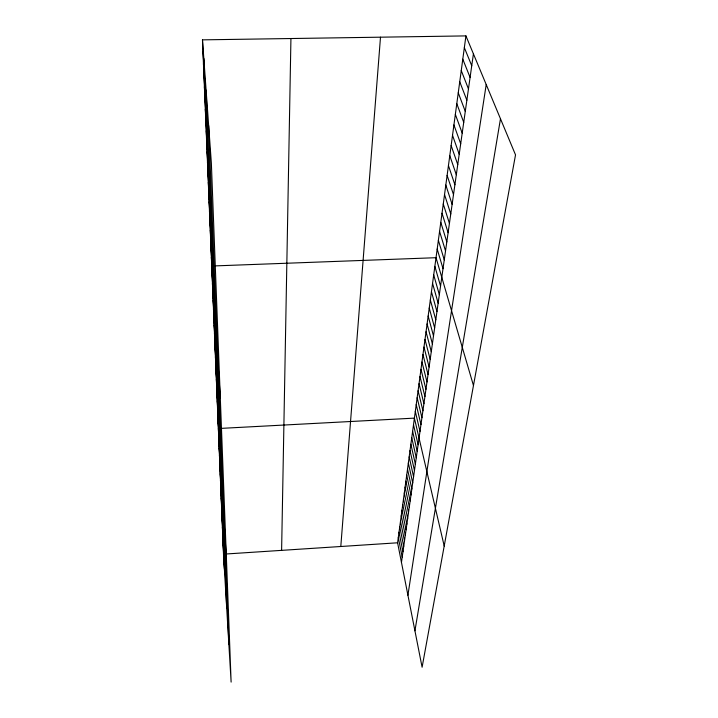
<?xml version="1.0" encoding="UTF-8"?>
<svg xmlns="http://www.w3.org/2000/svg" width="718" height="718" viewBox="0 0 718 718"><rect width="100%" height="100%" fill="white"/><g stroke="black" fill="none" stroke-linecap="round" stroke-linejoin="round"><path stroke-width="1.08" d="M281.609 550.365L290.934 38.53M340.799 546.497L380.495 37.183M465.928 35.9L515.524 154.873L422.103 667.228L397.592 542.79L465.928 35.9L202.476 39.858L223.495 554.161L231.124 682.1L211.361 163.103L202.476 39.858M401.452 562.409L473.422 53.868M407.923 595.213L486.212 84.544M414.932 630.808L500.482 118.775M223.495 554.161L397.592 542.79M214.96 265.902L436.023 257.699L473.467 385.539M464.349 47.639L471.744 65.733M462.787 59.19L470.084 77.409M461.252 70.57L468.459 88.906M459.744 81.78L466.862 100.224M458.255 92.81L465.282 111.362M456.792 103.679L463.729 122.329M455.347 114.386L462.204 133.135M453.929 124.932L460.696 143.771M452.528 135.325L459.215 154.244M451.146 145.557L457.752 164.566M449.782 155.653L456.316 174.734M448.445 165.598L454.898 184.75M447.126 175.398L453.498 194.623M445.815 185.064L452.125 204.352M444.532 194.587L450.769 213.946M443.266 203.984L449.432 223.397M442.019 213.246L448.113 232.713M440.789 222.383L446.811 241.894M439.569 231.393L445.528 250.95M438.375 240.279L444.262 259.88M437.19 249.047L443.024 268.694M434.857 266.378L440.556 286.096M433.699 274.931L439.344 294.685M432.568 283.377L438.142 303.158M431.437 291.714L436.957 311.522M430.333 299.936L435.79 319.77M429.238 308.049L434.641 327.902M428.161 316.055L433.501 335.934M427.093 323.962L432.38 343.859M426.043 331.77L431.276 351.676M425.002 339.47L430.181 359.395M423.979 347.072L429.104 367.006M422.965 354.584L428.045 374.527M421.969 361.998L426.995 381.949M420.981 369.321L425.954 389.282M420.003 376.555L424.93 396.515M419.043 383.699L423.916 403.66M418.091 390.754L422.92 410.723M417.149 397.718L421.933 417.688M416.216 404.602L420.963 424.571M415.3 411.405L420.003 431.374M444.209 546.03L414.394 418.127L218.362 428.52L226.493 560.381M413.505 424.769L418.109 444.72M412.617 431.33L417.185 451.281M411.746 437.818L416.26 457.761M410.875 444.227L415.363 464.16M410.023 450.563L414.466 470.487M409.179 456.827L413.577 476.734M408.345 463.02L412.706 482.909M407.519 469.141L411.845 489.021M406.702 475.19L410.983 495.052M405.894 481.168L410.14 501.02M405.096 487.091L409.305 506.917M404.315 492.934L408.479 512.751M403.534 498.723L407.662 518.522M402.762 504.44L406.864 524.221M401.999 510.103L406.065 529.857M401.245 515.695L405.275 535.431M400.491 521.232L404.494 540.95M399.755 526.707L403.722 546.398M399.029 532.128L402.96 551.792M398.302 537.486L402.206 557.132M202.961 51.867L204.298 70.552M203.445 63.687L204.783 82.498M203.921 75.327L205.258 94.255M204.388 86.779L205.734 105.824M204.854 98.052L206.192 117.213M205.303 109.154L206.649 128.414M205.752 120.086L207.089 139.445M206.192 130.847L207.529 150.304M206.622 141.455L207.96 160.994M207.053 151.893L208.391 171.521M207.475 162.187L208.812 181.887M207.888 172.32L209.225 192.092M208.301 182.309L209.629 202.153M208.696 192.146L210.033 212.061M209.1 201.848L210.428 221.826M209.485 211.415L210.814 231.438M209.871 220.839L211.2 240.925M210.248 230.128L211.577 250.259M210.625 239.291L211.954 259.467M210.993 248.329L212.322 268.55M211.361 257.232L212.681 277.498M211.72 266.019L220.318 398.212M212.079 274.832L213.399 295.17M212.438 283.52L213.749 303.894M212.788 292.091L214.099 312.492M213.129 300.555L214.44 320.973M213.47 308.893L214.781 329.338M213.811 317.123L215.113 337.586M214.143 325.236L215.445 345.726M214.467 333.251L215.768 353.75M214.79 341.158L216.091 361.675M215.113 348.957L216.405 369.492M215.427 356.666L216.719 377.201M215.732 364.268L217.024 384.812M216.046 371.771L217.33 392.324M216.342 379.185L217.635 399.738M216.648 386.499L217.931 407.061M216.944 393.724L218.218 414.286M217.231 400.859L218.505 421.412M217.518 407.905L218.793 428.458M217.805 414.86L219.08 435.413M218.084 421.735L219.358 442.279M218.64 435.225L219.896 455.759M218.909 441.857L220.166 462.374M219.178 448.4L220.435 468.917M219.439 454.871L220.956 481.751M219.959 467.58L221.207 488.052M220.211 473.826L221.458 494.28M220.471 480.001L221.952 506.522M220.964 492.126L222.203 512.535M221.207 498.086L222.679 524.346M221.683 509.807L222.912 530.153M221.925 515.569L223.379 541.569M222.383 526.904L223.603 547.179M222.616 532.478L224.052 558.209M223.065 543.436L224.483 568.997M203.813 58.4L224.698 574.301M208.66 125.605L228.889 644.611M206.102 90.127L226.708 608.011"/></g></svg>
